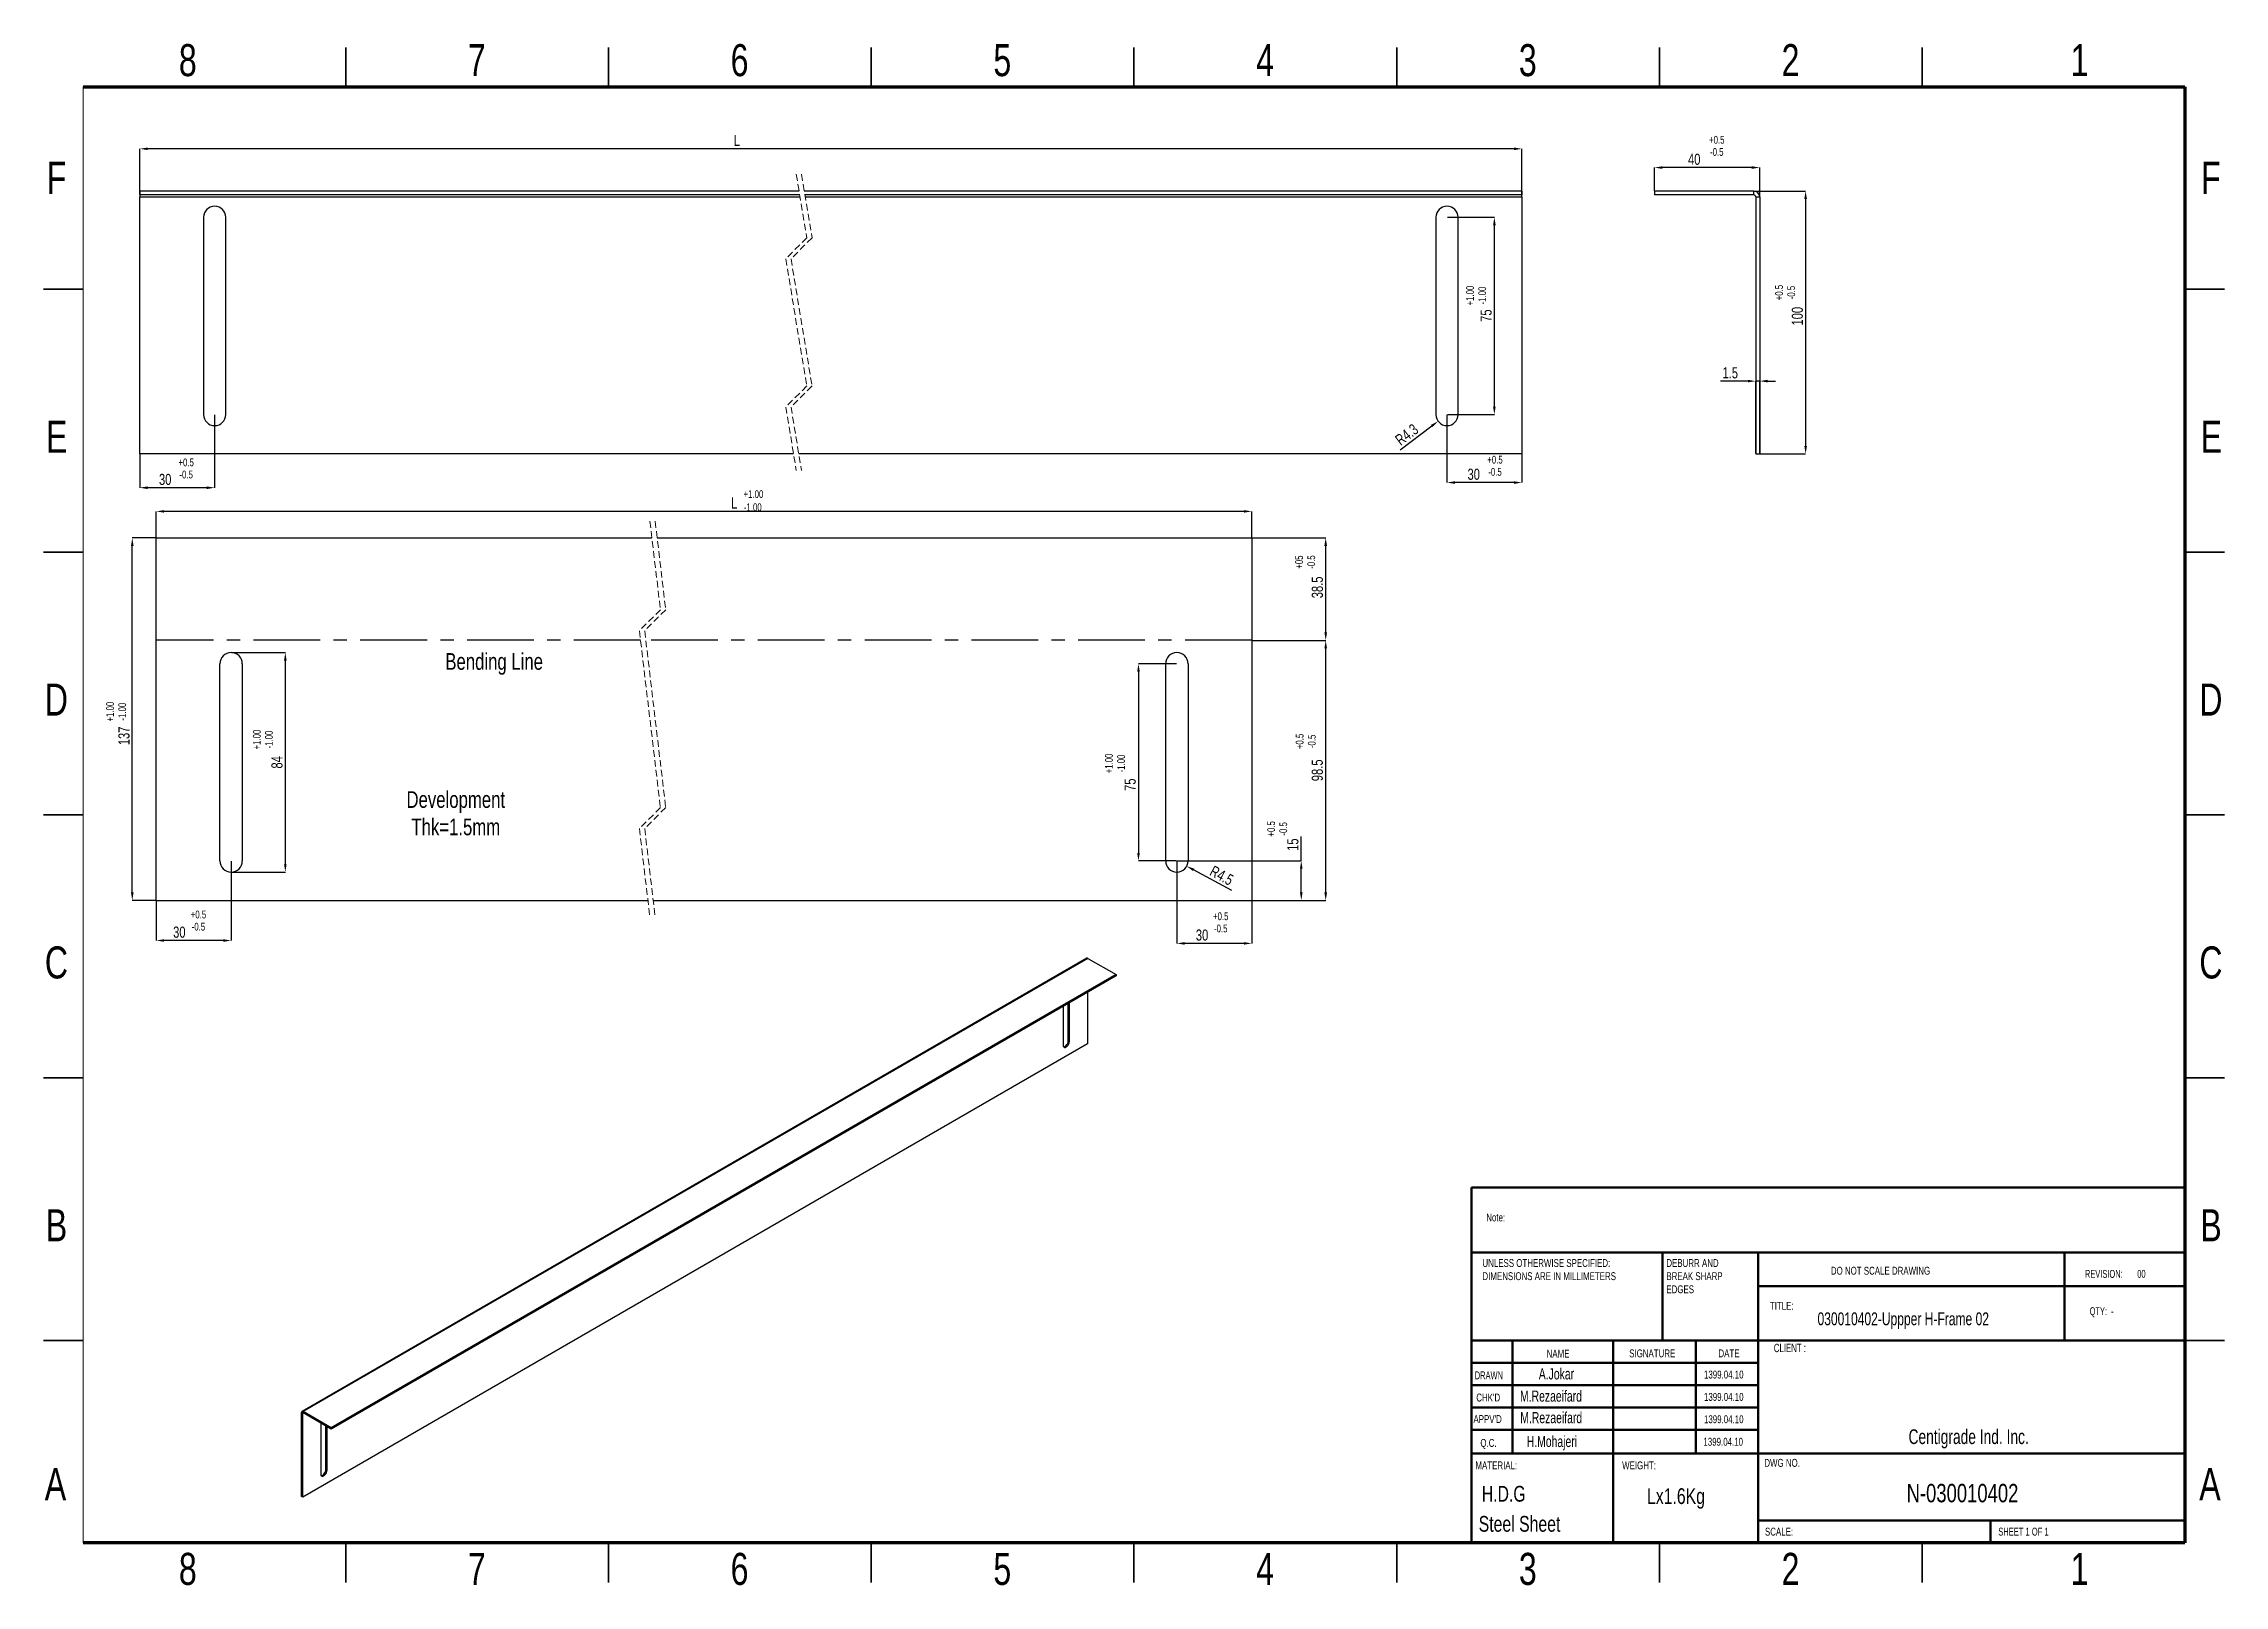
# Model space of a CAD drawing. Header units: millimetres. Extents: x 1728 to 2143, y 727 to 1020.
import ezdxf

# ---------------------------------------------------------------- set-up
doc = ezdxf.new("R2010")
doc.units = ezdxf.units.MM
doc.linetypes.add('CENTERX2', pattern=[20.32, 12.7, -2.54, 2.54, -2.54])
doc.linetypes.add('HIDDEN', pattern=[1.905, 1.27, -0.635])
doc.styles.add('SLDTEXTSTYLE0', font='TXT', dxfattribs={"width": 0.75})
doc.styles.add('SLDTEXTSTYLE1', font='TXT', dxfattribs={"width": 0.686449})
doc.styles.add('SLDTEXTSTYLE2', font='TXT', dxfattribs={"width": 0.652778})
doc.styles.add('SLDTEXTSTYLE3', font='TXT', dxfattribs={"width": 0.692308})
doc.styles.add('SLDTEXTSTYLE4', font='TXT', dxfattribs={"width": 0.7})
doc.styles.add('SLDTEXTSTYLE5', font='TXT', dxfattribs={"width": 0.678571})
doc.dimstyles.new('SLDDIMSTYLE10', dxfattribs={"dimtxt": 2.116667, "dimasz": 1.5, "dimexe": 0, "dimexo": 0.0625, "dimgap": 0.529167, "dimtad": 1, "dimdec": 1, "dimlfac": 2, "dimrnd": 1e-09, "dimzin": 12, "dimdsep": 46, "dimtxsty": 'SLDTEXTSTYLE0', "dimsah": 1, "dimcen": 0, "dimadec": 0, "dimazin": 3, "dimtfac": 1, "dimtdec": 1, "dimtofl": 0, "dimtmove": 0, "dimatfit": 3, "dimfxl": 1, "dimfrac": 2, "dimtolj": 1, "dimtzin": 12, "dimarcsym": 0})
doc.dimstyles.new('SLDDIMSTYLE16', dxfattribs={"dimtxt": 2.116667, "dimasz": 1.5, "dimexe": 0, "dimexo": 0.0625, "dimgap": 0.529167, "dimtad": 1, "dimdec": 6, "dimlfac": 2, "dimrnd": 1e-09, "dimzin": 12, "dimdsep": 46, "dimtxsty": 'SLDTEXTSTYLE0', "dimsah": 1, "dimcen": 0.09, "dimadec": 0, "dimazin": 3, "dimtfac": 1, "dimtdec": 1, "dimtmove": 0, "dimatfit": 0, "dimfxl": 1, "dimfrac": 2, "dimtolj": 1, "dimtzin": 12, "dimarcsym": 0})
doc.dimstyles.new('SLDDIMSTYLE8', dxfattribs={"dimtxt": 2.116667, "dimasz": 1.5, "dimexe": 0, "dimexo": 0.0625, "dimgap": 0.529167, "dimtad": 1, "dimdec": 0, "dimlfac": 2, "dimrnd": 1e-09, "dimzin": 12, "dimdsep": 46, "dimtxsty": 'SLDTEXTSTYLE0', "dimsah": 1, "dimcen": 0.09, "dimadec": 0, "dimazin": 3, "dimtfac": 1, "dimtdec": 0, "dimtofl": 0, "dimtmove": 0, "dimatfit": 3, "dimfxl": 1, "dimfrac": 2, "dimtolj": 1, "dimtzin": 12, "dimarcsym": 0})

# ---------------------------------------------------------------- blocks, each defined once
blk = doc.blocks.new('*D18')
at = {"color": 0, "linetype": 'Continuous', "lineweight": -2, "transparency": 16777216}
for p, q in [((1749.76, 926.27), (1749.76, 931.27)), ((1956.73, 931.27), (1751.26, 931.27)), ((1958.23, 926.27), (1958.23, 931.27))]:
    blk.add_line(p, q, dxfattribs=at)
at = {"color": 0, "linetype": 'Continuous', "transparency": 16777216}
for points in [[(1751.26, 931.52), (1751.26, 931.02), (1749.76, 931.27)], [(1956.73, 931.52), (1956.73, 931.02), (1958.23, 931.27)]]:
    blk.add_solid(points, dxfattribs=at)
at = {"layer": 'Defpoints', "color": 0, "linetype": 'Continuous', "transparency": 16777216}
for p in [(1749.76, 931.27), (1749.76, 926.21), (1958.23, 926.21)]:
    blk.add_point(p, dxfattribs=at)
at = {"color": 0, "linetype": 'Continuous', "lineweight": 18, "transparency": 16777216, "insert": (1859.72, 933.92), "char_height": 2.117, "attachment_point": 2, "style": 'SLDTEXTSTYLE0'}
blk.add_mtext('\\A1;L', dxfattribs=at)
blk = doc.blocks.new('*D19')
at = {"color": 0, "linetype": 'Continuous', "lineweight": -2, "transparency": 16777216}
for p, q in [((1943.98, 864.72), (1943.98, 849.09)), ((1958.23, 857.22), (1958.23, 849.09)), ((1956.73, 849.09), (1945.48, 849.09))]:
    blk.add_line(p, q, dxfattribs=at)
at = {"color": 0, "linetype": 'Continuous', "transparency": 16777216}
for points in [[(1945.48, 849.34), (1945.48, 848.84), (1943.98, 849.09)], [(1956.73, 849.34), (1956.73, 848.84), (1958.23, 849.09)]]:
    blk.add_solid(points, dxfattribs=at)
at = {"layer": 'Defpoints', "color": 0, "linetype": 'Continuous', "transparency": 16777216}
for p in [(1943.98, 864.78), (1958.23, 857.28), (1943.98, 849.09)]:
    blk.add_point(p, dxfattribs=at)
at = {"color": 0, "linetype": 'Continuous', "lineweight": 18, "transparency": 16777216, "insert": (1948.77, 851.74), "char_height": 2.117, "attachment_point": 2, "style": 'SLDTEXTSTYLE0'}
blk.add_mtext('\\A1;30', dxfattribs=at)
blk = doc.blocks.new('*D20')
at = {"color": 0, "linetype": 'Continuous', "lineweight": -2, "transparency": 16777216}
for p, q in [((1764.01, 864.72), (1764.01, 849.64)), ((1749.76, 857.22), (1749.76, 849.64)), ((1762.51, 849.64), (1751.26, 849.64))]:
    blk.add_line(p, q, dxfattribs=at)
at = {"color": 0, "linetype": 'Continuous', "transparency": 16777216}
for points in [[(1751.26, 849.89), (1751.26, 849.39), (1749.76, 849.64)], [(1762.51, 849.89), (1762.51, 849.39), (1764.01, 849.64)]]:
    blk.add_solid(points, dxfattribs=at)
at = {"layer": 'Defpoints', "color": 0, "linetype": 'Continuous', "transparency": 16777216}
for p in [(1764.01, 864.78), (1749.76, 857.28), (1749.76, 849.64)]:
    blk.add_point(p, dxfattribs=at)
at = {"color": 0, "linetype": 'Continuous', "lineweight": 18, "transparency": 16777216, "insert": (1754.15, 852.29), "char_height": 2.117, "attachment_point": 2, "style": 'SLDTEXTSTYLE0'}
blk.add_mtext('\\A1;30', dxfattribs=at)
blk = doc.blocks.new('*D21')
at = {"color": 0, "linetype": 'Continuous', "lineweight": -2, "transparency": 16777216}
for p, q in [((1943.91, 902.28), (1936.67, 902.28)), ((1936.67, 900.78), (1936.67, 866.28)), ((1943.91, 864.78), (1936.67, 864.78))]:
    blk.add_line(p, q, dxfattribs=at)
at = {"color": 0, "linetype": 'Continuous', "transparency": 16777216}
for points in [[(1936.42, 900.78), (1936.92, 900.78), (1936.67, 902.28)], [(1936.42, 866.28), (1936.92, 866.28), (1936.67, 864.78)]]:
    blk.add_solid(points, dxfattribs=at)
at = {"layer": 'Defpoints', "color": 0, "linetype": 'Continuous', "transparency": 16777216}
for p in [(1943.98, 902.28), (1936.67, 864.78), (1943.98, 864.78)]:
    blk.add_point(p, dxfattribs=at)
at = {"color": 0, "linetype": 'Continuous', "lineweight": 18, "transparency": 16777216, "insert": (1934.03, 879.27), "char_height": 2.117, "attachment_point": 2, "rotation": 90, "style": 'SLDTEXTSTYLE0'}
blk.add_mtext('\\A1;75', dxfattribs=at)
blk = doc.blocks.new('*D22')
at = {"color": 0, "linetype": 'Continuous', "lineweight": -2, "transparency": 16777216}
blk.add_line((1954.45, 859.17), (1947.17, 863.07), dxfattribs=at)
at = {"color": 0, "linetype": 'Continuous', "transparency": 16777216}
blk.add_solid([(1947.29, 863.29), (1947.05, 862.85), (1945.85, 863.77)], dxfattribs=at)
at = {"layer": 'Defpoints', "color": 0, "linetype": 'Continuous', "transparency": 16777216}
for p in [(1943.98, 864.78), (1945.85, 863.77)]:
    blk.add_point(p, dxfattribs=at)
at = {"color": 0, "linetype": 'Continuous', "lineweight": 18, "transparency": 16777216, "insert": (1951.03, 864), "char_height": 2.117, "attachment_point": 1, "rotation": 331.8232, "style": 'SLDTEXTSTYLE0'}
blk.add_mtext('\\A1;R4.5', dxfattribs=at)
blk = doc.blocks.new('*D23')
at = {"color": 0, "linetype": 'Continuous', "lineweight": -2, "transparency": 16777216}
for p, q in [((1958.29, 926.21), (1972.3, 926.21)), ((1972.3, 908.24), (1972.3, 924.71)), ((1958.29, 906.74), (1972.3, 906.74))]:
    blk.add_line(p, q, dxfattribs=at)
at = {"color": 0, "linetype": 'Continuous', "transparency": 16777216}
for points in [[(1972.05, 924.71), (1972.55, 924.71), (1972.3, 926.21)], [(1972.05, 908.24), (1972.55, 908.24), (1972.3, 906.74)]]:
    blk.add_solid(points, dxfattribs=at)
at = {"layer": 'Defpoints', "color": 0, "linetype": 'Continuous', "transparency": 16777216}
for p in [(1958.23, 926.21), (1972.3, 926.21), (1958.23, 906.74)]:
    blk.add_point(p, dxfattribs=at)
at = {"color": 0, "linetype": 'Continuous', "lineweight": 18, "transparency": 16777216, "insert": (1969.65, 916.81), "char_height": 2.117, "attachment_point": 2, "rotation": 90, "style": 'SLDTEXTSTYLE0'}
blk.add_mtext('\\A1;38.5', dxfattribs=at)
blk = doc.blocks.new('*D24')
at = {"color": 0, "linetype": 'Continuous', "lineweight": -2, "transparency": 16777216}
for p, q in [((1749.7, 926.21), (1745.19, 926.21)), ((1745.19, 858.78), (1745.19, 924.71)), ((1749.7, 857.28), (1745.19, 857.28))]:
    blk.add_line(p, q, dxfattribs=at)
at = {"color": 0, "linetype": 'Continuous', "transparency": 16777216}
for points in [[(1744.94, 924.71), (1745.44, 924.71), (1745.19, 926.21)], [(1744.94, 858.78), (1745.44, 858.78), (1745.19, 857.28)]]:
    blk.add_solid(points, dxfattribs=at)
at = {"layer": 'Defpoints', "color": 0, "linetype": 'Continuous', "transparency": 16777216}
for p in [(1745.19, 926.21), (1749.76, 926.21), (1749.76, 857.28)]:
    blk.add_point(p, dxfattribs=at)
at = {"color": 0, "linetype": 'Continuous', "lineweight": 18, "transparency": 16777216, "insert": (1742.55, 888.56), "char_height": 2.117, "attachment_point": 2, "rotation": 90, "style": 'SLDTEXTSTYLE0'}
blk.add_mtext('\\A1;137', dxfattribs=at)
blk = doc.blocks.new('SW_NOTE_62')
at = {"color": 0, "linetype": 'Continuous', "lineweight": 0, "char_height": 1.5, "attachment_point": 1, "style": 'SLDTEXTSTYLE0'}
for s, insert in [('UNLESS OTHERWISE SPECIFIED:', (0, 1.93)), ('DIMENSIONS ARE IN MILLIMETERS', (0, -0.57))]:
    blk.add_mtext(s, dxfattribs=dict(at, insert=insert))
blk = doc.blocks.new('SW_NOTE_63')
at = {"color": 0, "linetype": 'Continuous', "lineweight": 0, "char_height": 1.5, "attachment_point": 1, "style": 'SLDTEXTSTYLE0'}
for s, insert in [('DEBURR AND', (0, 1.93)), ('BREAK SHARP', (0, -0.57)), ('EDGES', (0, -3.07))]:
    blk.add_mtext(s, dxfattribs=dict(at, insert=insert))
blk = doc.blocks.new('*D27')
at = {"color": 0, "linetype": 'Continuous', "lineweight": -2, "transparency": 16777216}
for p, q in [((2034.89, 992.27), (2034.89, 996.67)), ((2053.39, 996.67), (2036.39, 996.67)), ((2054.89, 991.16), (2054.89, 996.67))]:
    blk.add_line(p, q, dxfattribs=at)
at = {"color": 0, "linetype": 'Continuous', "transparency": 16777216}
for points in [[(2036.39, 996.92), (2036.39, 996.42), (2034.89, 996.67)], [(2053.39, 996.92), (2053.39, 996.42), (2054.89, 996.67)]]:
    blk.add_solid(points, dxfattribs=at)
at = {"layer": 'Defpoints', "color": 0, "linetype": 'Continuous', "transparency": 16777216}
for p in [(2034.89, 996.67), (2034.89, 992.21), (2054.89, 991.09)]:
    blk.add_point(p, dxfattribs=at)
at = {"color": 0, "linetype": 'Continuous', "lineweight": 18, "transparency": 16777216, "insert": (2042.43, 999.31), "char_height": 2.117, "attachment_point": 2, "style": 'SLDTEXTSTYLE0'}
blk.add_mtext('\\A1;40', dxfattribs=at)
blk = doc.blocks.new('*D28')
at = {"color": 0, "linetype": 'Continuous', "lineweight": -2, "transparency": 16777216}
for p, q in [((2053.83, 992.21), (2063.63, 992.21)), ((2063.63, 990.71), (2063.63, 943.71)), ((2054.2, 942.21), (2063.63, 942.21))]:
    blk.add_line(p, q, dxfattribs=at)
at = {"color": 0, "linetype": 'Continuous', "transparency": 16777216}
for points in [[(2063.38, 990.71), (2063.88, 990.71), (2063.63, 992.21)], [(2063.38, 943.71), (2063.88, 943.71), (2063.63, 942.21)]]:
    blk.add_solid(points, dxfattribs=at)
at = {"layer": 'Defpoints', "color": 0, "linetype": 'Continuous', "transparency": 16777216}
for p in [(2053.77, 992.21), (2054.14, 942.21), (2063.63, 942.21)]:
    blk.add_point(p, dxfattribs=at)
at = {"color": 0, "linetype": 'Continuous', "lineweight": 18, "transparency": 16777216, "insert": (2060.99, 968.4), "char_height": 2.117, "attachment_point": 2, "rotation": 90, "style": 'SLDTEXTSTYLE0'}
blk.add_mtext('\\A1;100', dxfattribs=at)
blk = doc.blocks.new('*D29')
at = {"color": 0, "linetype": 'Continuous', "lineweight": -2, "transparency": 16777216}
for p, q in [((2052.64, 956.05), (2047.43, 956.05)), ((2054.14, 942.27), (2054.14, 956.05)), ((2054.89, 956.05), (2054.14, 956.05)), ((2054.89, 942.27), (2054.89, 956.05)), ((2056.39, 956.05), (2057.89, 956.05))]:
    blk.add_line(p, q, dxfattribs=at)
at = {"color": 0, "linetype": 'Continuous', "transparency": 16777216}
for points in [[(2052.64, 956.3), (2052.64, 955.8), (2054.14, 956.05)], [(2056.39, 956.3), (2056.39, 955.8), (2054.89, 956.05)]]:
    blk.add_solid(points, dxfattribs=at)
at = {"layer": 'Defpoints', "color": 0, "linetype": 'Continuous', "transparency": 16777216}
for p in [(2054.14, 956.05), (2054.14, 942.21), (2054.89, 942.21)]:
    blk.add_point(p, dxfattribs=at)
at = {"color": 0, "linetype": 'Continuous', "lineweight": 18, "transparency": 16777216, "insert": (2049.29, 958.69), "char_height": 2.117, "attachment_point": 2, "style": 'SLDTEXTSTYLE0'}
blk.add_mtext('\\A1;1.5', dxfattribs=at)
blk = doc.blocks.new('*D30')
at = {"color": 0, "linetype": 'Continuous', "lineweight": -2, "transparency": 16777216}
for p, q in [((1746.62, 991.52), (1746.62, 1000.24)), ((2008.13, 1000.24), (1748.12, 1000.24)), ((2009.63, 991.52), (2009.63, 1000.24))]:
    blk.add_line(p, q, dxfattribs=at)
at = {"color": 0, "linetype": 'Continuous', "transparency": 16777216}
for points in [[(1748.12, 1000.49), (1748.12, 999.99), (1746.62, 1000.24)], [(2008.13, 1000.49), (2008.13, 999.99), (2009.63, 1000.24)]]:
    blk.add_solid(points, dxfattribs=at)
at = {"layer": 'Defpoints', "color": 0, "linetype": 'Continuous', "transparency": 16777216}
for p in [(1746.62, 1000.24), (1746.62, 991.46), (2009.63, 991.46)]:
    blk.add_point(p, dxfattribs=at)
at = {"color": 0, "linetype": 'Continuous', "lineweight": 18, "transparency": 16777216, "insert": (1860.26, 1002.89), "char_height": 2.117, "attachment_point": 2, "style": 'SLDTEXTSTYLE0'}
blk.add_mtext('\\A1;L', dxfattribs=at)
blk = doc.blocks.new('*D31')
at = {"color": 0, "linetype": 'Continuous', "lineweight": -2, "transparency": 16777216}
for p, q in [((1995.38, 949.65), (1995.38, 936.75)), ((2009.63, 942.15), (2009.63, 936.75)), ((2008.13, 936.75), (1996.88, 936.75))]:
    blk.add_line(p, q, dxfattribs=at)
at = {"color": 0, "linetype": 'Continuous', "transparency": 16777216}
for points in [[(1996.88, 937), (1996.88, 936.5), (1995.38, 936.75)], [(2008.13, 937), (2008.13, 936.5), (2009.63, 936.75)]]:
    blk.add_solid(points, dxfattribs=at)
at = {"layer": 'Defpoints', "color": 0, "linetype": 'Continuous', "transparency": 16777216}
for p in [(1995.38, 949.71), (2009.63, 942.21), (1995.38, 936.75)]:
    blk.add_point(p, dxfattribs=at)
at = {"color": 0, "linetype": 'Continuous', "lineweight": 18, "transparency": 16777216, "insert": (2000.47, 939.39), "char_height": 2.117, "attachment_point": 2, "style": 'SLDTEXTSTYLE0'}
blk.add_mtext('\\A1;30', dxfattribs=at)
blk = doc.blocks.new('*D32')
at = {"color": 0, "linetype": 'Continuous', "lineweight": -2, "transparency": 16777216}
for p, q in [((1760.87, 949.65), (1760.87, 935.77)), ((1746.62, 942.15), (1746.62, 935.77)), ((1759.37, 935.77), (1748.12, 935.77))]:
    blk.add_line(p, q, dxfattribs=at)
at = {"color": 0, "linetype": 'Continuous', "transparency": 16777216}
for points in [[(1748.12, 936.02), (1748.12, 935.52), (1746.62, 935.77)], [(1759.37, 936.02), (1759.37, 935.52), (1760.87, 935.77)]]:
    blk.add_solid(points, dxfattribs=at)
at = {"layer": 'Defpoints', "color": 0, "linetype": 'Continuous', "transparency": 16777216}
for p in [(1760.87, 949.71), (1746.62, 942.21), (1746.62, 935.77)]:
    blk.add_point(p, dxfattribs=at)
at = {"color": 0, "linetype": 'Continuous', "lineweight": 18, "transparency": 16777216, "insert": (1751.45, 938.41), "char_height": 2.117, "attachment_point": 2, "style": 'SLDTEXTSTYLE0'}
blk.add_mtext('\\A1;30', dxfattribs=at)
blk = doc.blocks.new('*D33')
at = {"color": 0, "linetype": 'Continuous', "lineweight": -2, "transparency": 16777216}
blk.add_line((1986.46, 942.95), (1992.49, 947.52), dxfattribs=at)
at = {"color": 0, "linetype": 'Continuous', "transparency": 16777216}
blk.add_solid([(1992.34, 947.72), (1992.65, 947.32), (1993.69, 948.43)], dxfattribs=at)
at = {"layer": 'Defpoints', "color": 0, "linetype": 'Continuous', "transparency": 16777216}
for p in [(1993.69, 948.43), (1995.38, 949.71)]:
    blk.add_point(p, dxfattribs=at)
at = {"color": 0, "linetype": 'Continuous', "lineweight": 18, "transparency": 16777216, "insert": (1985.29, 945.38), "char_height": 2.117, "attachment_point": 1, "rotation": 37.1593, "style": 'SLDTEXTSTYLE0'}
blk.add_mtext('\\A1;R4.3', dxfattribs=at)
blk = doc.blocks.new('*D34')
at = {"color": 0, "linetype": 'Continuous', "lineweight": -2, "transparency": 16777216}
for p, q in [((1995.45, 987.21), (2004.4, 987.21)), ((2004.4, 951.21), (2004.4, 985.71)), ((1995.45, 949.71), (2004.4, 949.71))]:
    blk.add_line(p, q, dxfattribs=at)
at = {"color": 0, "linetype": 'Continuous', "transparency": 16777216}
for points in [[(2004.15, 985.71), (2004.65, 985.71), (2004.4, 987.21)], [(2004.15, 951.21), (2004.65, 951.21), (2004.4, 949.71)]]:
    blk.add_solid(points, dxfattribs=at)
at = {"layer": 'Defpoints', "color": 0, "linetype": 'Continuous', "transparency": 16777216}
for p in [(1995.38, 987.21), (2004.4, 987.21), (1995.38, 949.71)]:
    blk.add_point(p, dxfattribs=at)
at = {"color": 0, "linetype": 'Continuous', "lineweight": 18, "transparency": 16777216, "insert": (2001.76, 968.51), "char_height": 2.117, "attachment_point": 2, "rotation": 90, "style": 'SLDTEXTSTYLE0'}
blk.add_mtext('\\A1;75', dxfattribs=at)
blk = doc.blocks.new('*D35')
at = {"color": 0, "linetype": 'Continuous', "lineweight": -2, "transparency": 16777216}
for p, q in [((1967.65, 864.78), (1967.65, 869.45)), ((1944.04, 864.78), (1967.65, 864.78)), ((1967.65, 858.78), (1967.65, 863.28)), ((1958.29, 857.28), (1967.65, 857.28))]:
    blk.add_line(p, q, dxfattribs=at)
at = {"color": 0, "linetype": 'Continuous', "transparency": 16777216}
for points in [[(1967.4, 863.28), (1967.9, 863.28), (1967.65, 864.78)], [(1967.4, 858.78), (1967.9, 858.78), (1967.65, 857.28)]]:
    blk.add_solid(points, dxfattribs=at)
at = {"layer": 'Defpoints', "color": 0, "linetype": 'Continuous', "transparency": 16777216}
for p in [(1943.98, 864.78), (1967.65, 864.78), (1958.23, 857.28)]:
    blk.add_point(p, dxfattribs=at)
at = {"color": 0, "linetype": 'Continuous', "lineweight": 18, "transparency": 16777216, "insert": (1966.06, 867.87), "char_height": 2.117, "attachment_point": 5, "rotation": 90, "style": 'SLDTEXTSTYLE0'}
blk.add_mtext('\\A1;15', dxfattribs=at)
blk = doc.blocks.new('*D36')
at = {"color": 0, "linetype": 'Continuous', "lineweight": -2, "transparency": 16777216}
for p, q in [((1764.07, 904.4), (1774.32, 904.4)), ((1774.32, 864.15), (1774.32, 902.9)), ((1764.07, 862.65), (1774.32, 862.65))]:
    blk.add_line(p, q, dxfattribs=at)
at = {"color": 0, "linetype": 'Continuous', "transparency": 16777216}
for points in [[(1774.07, 902.9), (1774.57, 902.9), (1774.32, 904.4)], [(1774.07, 864.15), (1774.57, 864.15), (1774.32, 862.65)]]:
    blk.add_solid(points, dxfattribs=at)
at = {"layer": 'Defpoints', "color": 0, "linetype": 'Continuous', "transparency": 16777216}
for p in [(1764.01, 904.4), (1774.32, 904.4), (1764.01, 862.65)]:
    blk.add_point(p, dxfattribs=at)
at = {"color": 0, "linetype": 'Continuous', "lineweight": 18, "transparency": 16777216, "insert": (1772.74, 883.53), "char_height": 2.117, "attachment_point": 5, "rotation": 90, "style": 'SLDTEXTSTYLE0'}
blk.add_mtext('\\A1;84', dxfattribs=at)
blk = doc.blocks.new('*D37')
at = {"color": 0, "linetype": 'Continuous', "lineweight": -2, "transparency": 16777216}
for p, q in [((1958.29, 906.74), (1972.3, 906.74)), ((1972.3, 858.78), (1972.3, 905.24)), ((1958.29, 857.28), (1972.3, 857.28))]:
    blk.add_line(p, q, dxfattribs=at)
at = {"color": 0, "linetype": 'Continuous', "transparency": 16777216}
for points in [[(1972.05, 905.24), (1972.55, 905.24), (1972.3, 906.74)], [(1972.05, 858.78), (1972.55, 858.78), (1972.3, 857.28)]]:
    blk.add_solid(points, dxfattribs=at)
at = {"layer": 'Defpoints', "color": 0, "linetype": 'Continuous', "transparency": 16777216}
for p in [(1958.23, 906.74), (1972.3, 906.74), (1958.23, 857.28)]:
    blk.add_point(p, dxfattribs=at)
at = {"color": 0, "linetype": 'Continuous', "lineweight": 18, "transparency": 16777216, "insert": (1970.71, 882.01), "char_height": 2.117, "attachment_point": 5, "rotation": 90, "style": 'SLDTEXTSTYLE0'}
blk.add_mtext('\\A1;98.5', dxfattribs=at)

msp = doc.modelspace()

# ---------------------------------------------------------------- linework, layer by layer
at = {"color": 7, "linetype": 'Continuous', "lineweight": 35}
for p, q in [((1785.82053452, 1012.04194958), (1785.82053452, 1019.54194958)), ((1835.82053452, 1012.04194958), (1835.82053452, 1019.54194958)), ((1885.82053452, 1012.04194958), (1885.82053452, 1019.54194958)), ((1935.82053452, 1019.54194958), (1935.82053452, 1012.04194958)), ((1935.82053452, 1012.04194958), (1935.82053452, 1019.54194958)), ((1985.82053452, 1012.04194958), (1985.82053452, 1019.54194958)), ((2035.82053452, 1012.04194958), (2035.82053452, 1019.54194958)), ((2085.82053452, 1012.04194958), (2085.82053452, 1019.54194958)), ((1735.82053452, 973.54194958), (1728.32053452, 973.54194958)), ((2135.82053452, 973.54194958), (2143.32053452, 973.54194958)), ((1735.82053452, 923.54194958), (1728.32053452, 923.54194958)), ((2135.82053452, 923.54194958), (2143.32053452, 923.54194958)), ((1728.32053452, 873.54194958), (1735.82053452, 873.54194958)), ((1735.82053452, 873.54194958), (1728.32053452, 873.54194958)), ((2143.32053452, 873.54194958), (2135.82053452, 873.54194958)), ((2135.82053452, 873.54194958), (2143.32053452, 873.54194958)), ((1735.82053452, 823.54194958), (1728.32053452, 823.54194958)), ((2135.82053452, 823.54194958), (2143.32053452, 823.54194958)), ((1735.82053452, 773.54194958), (1728.32053452, 773.54194958)), ((2135.82053452, 773.54194958), (2143.32053452, 773.54194958)), ((1785.82053452, 735.04194958), (1785.82053452, 727.54194958)), ((1835.82053452, 735.04194958), (1835.82053452, 727.54194958)), ((1885.82053452, 735.04194958), (1885.82053452, 727.54194958)), ((1935.82053452, 727.54194958), (1935.82053452, 735.04194958)), ((1935.82053452, 735.04194958), (1935.82053452, 727.54194958)), ((1985.82053452, 735.04194958), (1985.82053452, 727.54194958)), ((2035.82053452, 735.04194958), (2035.82053452, 727.54194958)), ((2085.82053452, 735.04194958), (2085.82053452, 727.54194958))]:
    msp.add_line(p, q, dxfattribs=at)
at = {"color": 7, "linetype": 'Continuous', "lineweight": 18}
msp.add_line((1735.82053452, 735.04194958), (1735.82053452, 1012.04194958), dxfattribs=at)
at = {"color": 7, "linetype": 'Continuous', "lineweight": 70}
for p, q in [((1735.82053452, 1012.04194958), (2135.82053452, 1012.04194958)), ((2135.82053452, 1012.04194958), (2135.82053452, 735.04194958)), ((2135.82053452, 735.04194958), (1735.82053452, 735.04194958))]:
    msp.add_line(p, q, dxfattribs=at)
at = {"color": 7, "linetype": 'Continuous', "lineweight": 25}
for p, q in [((1746.62015944, 992.21208244), (1746.62015944, 991.46208278)), ((1872.07724278, 992.21208244), (1746.62015944, 992.21208244)), ((2009.6331647, 992.21208244), (1873.07724946, 992.21208244)), ((2009.6331647, 992.21208244), (2009.6331647, 991.46208278)), ((2034.88894305, 992.21208244), (2034.88894305, 991.46208278)), ((2053.77064259, 992.21208244), (2034.88894305, 992.21208244)), ((2053.77064259, 991.46208278), (2053.77064259, 992.21208244)), ((1872.20133965, 991.46208278), (1746.62015944, 991.46208278)), ((1746.62015944, 991.46208278), (1746.62015944, 991.09378196)), ((1746.62015944, 991.09378196), (1872.2622854, 991.09378196)), ((1746.62015944, 942.2120817), (1746.62015944, 991.09378196)), ((2009.6331647, 991.46208278), (1873.20134633, 991.46208278)), ((1873.26229208, 991.09378196), (2009.6331647, 991.09378196)), ((2009.6331647, 991.09378196), (2009.6331647, 991.46208278)), ((2009.6331647, 991.09378196), (2009.6331647, 942.2120817)), ((2053.77064259, 991.46208278), (2034.88894305, 991.46208278)), ((2054.1389426, 991.09378196), (2054.8889426, 991.09378196)), ((2054.1389426, 991.09378196), (2054.1389426, 942.2120817)), ((2054.8889426, 991.09378196), (2054.8889426, 942.2120817)), ((1758.74515235, 987.21208162), (1758.74515235, 949.71208199)), ((1762.99517214, 949.71208199), (1762.99517214, 987.21208162)), ((1993.258152, 987.21208162), (1993.258152, 949.71208199)), ((1997.50817179, 949.71208199), (1997.50817179, 987.21208162)), ((1871.02659171, 942.2120817), (1746.62015944, 942.2120817)), ((2009.6331647, 942.2120817), (1872.02658349, 942.2120817)), ((2054.1389426, 942.2120817), (2054.8889426, 942.2120817)), ((1749.76043444, 926.20899822), (1844.07986834, 926.20899822)), ((1749.76043444, 857.27802213), (1749.76043444, 926.20899822)), ((1845.07986851, 926.20899822), (1958.22653215, 926.20899822)), ((1958.22653215, 926.20899822), (1958.22653215, 857.27802213)), ((1761.8854199, 864.77802429), (1761.8854199, 902.27802392)), ((1766.13543968, 902.27802392), (1766.13543968, 864.77802429)), ((1941.85152691, 864.77802429), (1941.85152691, 902.27802392)), ((1946.10154669, 902.27802392), (1946.10154669, 864.77802429)), ((1749.76043444, 857.27802213), (1843.32482651, 857.27802213)), ((1844.32482667, 857.27802213), (1958.22653215, 857.27802213)), ((1926.83610147, 846.25302396), (1777.50167625, 760.04409529)), ((1927.0597433, 846.23087829), (1777.72531808, 760.02194963)), ((1932.40029441, 843.14784376), (1783.0658692, 756.93891509)), ((1932.40029441, 842.90288163), (1783.0658692, 756.69395296)), ((1927.0597433, 846.23087829), (1932.40029441, 843.14784376)), ((1932.40029441, 843.14784376), (1932.40029441, 842.90288163)), ((1926.95557232, 839.75971002), (1926.95557232, 829.96019844)), ((1922.32402142, 837.0859726), (1922.32402142, 829.73608355)), ((1923.31397651, 830.55249489), (1923.31397651, 837.65746151)), ((1923.52610855, 830.43003367), (1923.52610855, 837.77992272)), ((1923.52610855, 830.43003367), (1923.31397651, 830.55249489)), ((1926.95557232, 829.96019844), (1777.62114711, 743.75126977)), ((1777.62114711, 759.71683106), (1777.40901507, 759.83929227)), ((1777.40901507, 743.87373099), (1777.40901507, 759.83929227)), ((1777.62114711, 759.71683106), (1777.72533412, 759.77697694)), ((1777.62114711, 743.75126977), (1777.62114711, 759.71683106)), ((1783.0658692, 756.93891509), (1777.72531808, 760.02194963)), ((1777.72531808, 759.77698749), (1777.72531808, 760.02194963)), ((1783.0658692, 756.69395296), (1777.72531808, 759.77698749)), ((1781.05061089, 757.85733171), (1781.05061089, 748.1806796)), ((1782.04056597, 748.99709094), (1782.04056597, 757.2858493)), ((1782.25269801, 748.87462972), (1782.25269801, 757.16338809)), ((1783.0658692, 756.93891509), (1783.0658692, 756.69395296)), ((1782.25269801, 748.87462972), (1782.04056597, 748.99709094)), ((1777.62114711, 743.75126977), (1777.40901507, 743.87373099))]:
    msp.add_line(p, q, dxfattribs=at)
at = {"color": 7, "linetype": 'HIDDEN', "lineweight": 18}
for p, q in [((1871.55191508, 995.38708207), (1873.55191508, 983.29958207)), ((1872.55191508, 995.38708207), (1874.55191508, 983.29958207)), ((1873.55191508, 983.29958207), (1869.55191508, 979.29958207)), ((1874.55191508, 983.29958207), (1870.55191508, 979.29958207)), ((1869.55191508, 979.29958207), (1873.55191508, 955.12458207)), ((1870.55191508, 979.29958207), (1874.55191508, 955.12458207)), ((1873.55191508, 955.12458207), (1869.55191508, 951.12458207)), ((1874.55191508, 955.12458207), (1870.55191508, 951.12458207)), ((1869.55191508, 951.12458207), (1871.55191508, 939.03708207)), ((1870.55191508, 951.12458207), (1872.55191508, 939.03708207)), ((1843.70234126, 929.38399663), (1845.70234126, 912.5637534)), ((1844.70234126, 929.38399663), (1846.70234126, 912.5637534)), ((1845.70234126, 912.5637534), (1841.70234126, 908.5637534)), ((1846.70234126, 912.5637534), (1842.70234126, 908.5637534)), ((1841.70234126, 908.5637534), (1845.70234126, 874.92326695)), ((1842.70234126, 908.5637534), (1846.70234126, 874.92326695)), ((1845.70234126, 874.92326695), (1841.70234126, 870.92326695)), ((1846.70234126, 874.92326695), (1842.70234126, 870.92326695)), ((1841.70234126, 870.92326695), (1843.70234126, 854.10302372)), ((1842.70234126, 870.92326695), (1844.70234126, 854.10302372))]:
    msp.add_line(p, q, dxfattribs=at)
at = {"color": 7, "linetype": 'CENTERX2'}
for p, q in [((1841.9187828, 906.74350984), (1749.76043543, 906.74350984)), ((1958.22653116, 906.74350984), (1842.91878284, 906.74350984))]:
    msp.add_line(p, q, dxfattribs=at)
at = {"color": 7, "linetype": 'Continuous', "lineweight": 50}
for p, q in [((2000.02053452, 802.63895501), (2135.82053452, 802.63895501)), ((2000.02053452, 802.63895501), (2000.02053452, 790.29194958)), ((2000.02053452, 790.29194958), (2135.82053452, 790.29194958)), ((2000.02053452, 790.29194958), (2000.02053452, 735.29194958)), ((2036.42053452, 790.29194958), (2036.42053452, 773.54194958)), ((2054.62053452, 790.29194958), (2054.62053452, 735.04194958)), ((2112.91056085, 773.54194958), (2112.91056085, 790.29194958)), ((2135.82053452, 783.91694958), (2054.62053452, 783.91694958)), ((2135.82053452, 773.54194958), (2000.02053452, 773.54194958)), ((2007.82053452, 773.54194958), (2007.82053452, 752.04194958)), ((2027.01148696, 773.54194958), (2027.01148696, 735.29194958)), ((2042.72661068, 773.54194958), (2042.72661068, 752.04194958)), ((2054.62053452, 735.29194958), (2054.62053452, 773.54194958)), ((2054.62053452, 769.29194958), (2000.02053452, 769.29194958)), ((2054.62053452, 765.04194958), (2000.02053452, 765.04194958)), ((2054.62053452, 760.79194958), (2000.02053452, 760.79194958)), ((2054.62053452, 756.54194958), (2000.02053452, 756.54194958)), ((2010.42053452, 752.04194958), (2000.02053452, 752.04194958)), ((2010.42053452, 752.04194958), (2135.82053452, 752.04194958)), ((2054.62053452, 739.29194958), (2135.82053452, 739.29194958)), ((2098.82053452, 735.04194958), (2098.82053452, 739.29194958))]:
    msp.add_line(p, q, dxfattribs=at)
at = {"color": 7, "linetype": 'Continuous', "lineweight": 25, "flags": 128}
for points in [[(1922.32402142, 829.73608355), (1922.35343992, 829.5385904), (1922.43881258, 829.39439315), (1922.57178589, 829.31760859), (1922.73933647, 829.31575012), (1922.9250692, 829.38900116), (1923.1107935, 829.5301877), (1923.27834409, 829.72549596), (1923.41131739, 829.95580822), (1923.49669005, 830.19857465), (1923.52610855, 830.43003367)], [(1922.4074821, 829.43143924), (1922.52720443, 829.43821134), (1922.71293717, 829.51146238), (1922.89866147, 829.65264892), (1923.06621205, 829.84795718), (1923.19918536, 830.07826944), (1923.28455801, 830.32103586), (1923.31397651, 830.55249489)], [(1781.05061089, 748.1806796), (1781.08002939, 747.98318645), (1781.16540204, 747.8389892), (1781.29837535, 747.76220465), (1781.46592593, 747.76034617), (1781.65165023, 747.83359235), (1781.83738297, 747.97478375), (1782.00493355, 748.17009201), (1782.13790685, 748.40040428), (1782.22327951, 748.6431707), (1782.25269801, 748.87462972)], [(1781.13407156, 747.87603529), (1781.2537939, 747.88280739), (1781.4395182, 747.95605357), (1781.62525093, 748.09724497), (1781.79280151, 748.29255323), (1781.92577482, 748.52286549), (1782.01114747, 748.76563192), (1782.04056597, 748.99709094)]]:
    msp.add_lwpolyline(points, dxfattribs=at)
at = {"color": 7, "linetype": 'Continuous', "lineweight": 25}
for centre, radius, start, end in [((2053.7706426, 991.09378207), 1.1183, 0, 90), ((1760.87015981, 987.21207231), 2.12500989, 0.0002511079, 179.9997488921), ((1995.38316432, 987.21207231), 2.12500989, 0.0002511079, 179.9997488921), ((2053.7706426, 991.09378207), 0.3683, 0, 90), ((1760.87015981, 949.71209131), 2.12500989, 180.0002511079, 359.9997488921), ((1995.38316432, 949.71209131), 2.12500989, 180.0002511079, 359.9997488921), ((1764.01043078, 902.27801367), 2.12500989, 0.0002762189, 179.9997237811), ((1943.97653581, 902.27801367), 2.12500989, 0.0002762189, 179.9997237811), ((1764.01043078, 864.7780336), 2.12500989, 180.0002511079, 359.9997488921), ((1943.97653581, 864.7780336), 2.12500989, 180.0002511079, 359.9997488921), ((1926.92871458, 846.04797773), 0.22499143, 54.3824455342, 114.3072378732), ((1777.60184336, 759.87057207), 0.19534885, 50.7967700186, 189.2140230572), ((1777.68465321, 759.72713257), 0.06433619, 50.7971102622, 189.2138610588)]:
    msp.add_arc(centre, radius, start, end, dxfattribs=at)

# ---------------------------------------------------------------- block references
at = {"color": 7, "linetype": 'Continuous', "lineweight": 0}
for name, p in [('SW_NOTE_62', (2002.12936456, 787.11143899)), ('SW_NOTE_63', (2037.12975021, 787.11143922))]:
    msp.add_blockref(name, p, dxfattribs=at)

# ---------------------------------------------------------------- texts
for s, insert, char_height, attachment_point, style in [('8', (1755.75915119, 1020.15563998), 6.096, 2, 'SLDTEXTSTYLE0'), ('7', (1810.75915119, 1020.15563998), 6.096, 2, 'SLDTEXTSTYLE0'), ('6', (1860.75915119, 1020.15563998), 6.096, 2, 'SLDTEXTSTYLE0'), ('5', (1910.75915119, 1020.15563998), 6.096, 2, 'SLDTEXTSTYLE0'), ('4', (1960.75915119, 1020.15563998), 6.096, 2, 'SLDTEXTSTYLE0'), ('3', (2010.75915119, 1020.15563998), 6.096, 2, 'SLDTEXTSTYLE0'), ('2', (2060.75915119, 1020.15563998), 6.096, 2, 'SLDTEXTSTYLE0'), ('1', (2115.75915119, 1020.15563998), 6.096, 2, 'SLDTEXTSTYLE0'), ('F', (1730.75703455, 997.76763998), 6.096, 2, 'SLDTEXTSTYLE0'), ('F', (2140.75703455, 997.76763998), 6.096, 2, 'SLDTEXTSTYLE0'), ('E', (1730.83111775, 948.51763998), 6.096, 2, 'SLDTEXTSTYLE0'), ('E', (2140.83111775, 948.51763998), 6.096, 2, 'SLDTEXTSTYLE0'), ('D', (1730.75068456, 898.51763998), 6.096, 2, 'SLDTEXTSTYLE0'), ('D', (2140.75068456, 898.51763998), 6.096, 2, 'SLDTEXTSTYLE0'), ('C', (1730.75703453, 848.51763998), 6.096, 2, 'SLDTEXTSTYLE0'), ('C', (2140.75703453, 848.51763998), 6.096, 2, 'SLDTEXTSTYLE0'), ('B', (1730.77396775, 798.51763998), 6.096, 2, 'SLDTEXTSTYLE0'), ('Note:', (2002.85281461, 797.70824863), 1.5, 1, 'SLDTEXTSTYLE0'), ('B', (2140.77396775, 798.51763998), 6.096, 2, 'SLDTEXTSTYLE0'), ('DO NOT SCALE DRAWING', (2068.43517505, 787.57494315), 1.5, 1, 'SLDTEXTSTYLE0'), ('REVISION:       00', (2116.77542445, 786.9767229), 1.5, 1, 'SLDTEXTSTYLE2'), ('TITLE:', (2056.83160288, 780.90758419), 1.5, 1, 'SLDTEXTSTYLE0'), ('030010402-Uppper H-Frame 02', (2065.8928385, 778.90552794), 2.45, 1, 'SLDTEXTSTYLE4'), ('QTY:  -', (2117.69632287, 779.87807113), 1.5, 1, 'SLDTEXTSTYLE5'), ('CLIENT :', (2057.58004968, 772.92721846), 1.5875, 1, 'SLDTEXTSTYLE4'), ('A.Jokar', (2012.85377265, 768.2611622), 2.116666667, 1, 'SLDTEXTSTYLE4'), ('NAME', (2014.34277374, 771.79343221), 1.5, 1, 'SLDTEXTSTYLE0'), ('SIGNATURE', (2030.05412209, 771.85370596), 1.5, 1, 'SLDTEXTSTYLE0'), ('1399.04.10', (2044.28914169, 767.82276464), 1.5, 1, 'SLDTEXTSTYLE0'), ('DATE', (2047.03836029, 771.85370596), 1.5, 1, 'SLDTEXTSTYLE0'), ('DRAWN', (2000.66389742, 767.6767309), 1.5, 1, 'SLDTEXTSTYLE1'), ('M.Rezaeifard', (2009.27767056, 764.0382339), 2.1166666667, 1, 'SLDTEXTSTYLE4'), ("CHK'D", (2000.95975672, 763.4538026), 1.5, 1, 'SLDTEXTSTYLE0'), ('M.Rezaeifard', (2009.32207498, 759.94224751), 2.1166666667, 1, 'SLDTEXTSTYLE4'), ('1399.04.10', (2044.28914169, 763.57276464), 1.5, 1, 'SLDTEXTSTYLE0'), ("APPV'D", (2000.42225693, 759.3578162), 1.5, 1, 'SLDTEXTSTYLE0'), ('H.Mohajeri', (2010.55483733, 755.40201671), 2.116666667, 1, 'SLDTEXTSTYLE4'), ('1399.04.10', (2044.28914169, 759.32276464), 1.5, 1, 'SLDTEXTSTYLE0'), ('Centigrade Ind. Inc.', (2083.22141526, 756.65272951), 2.8, 1, 'SLDTEXTSTYLE4'), ('Q.C.', (2001.73592863, 754.81758541), 1.5, 1, 'SLDTEXTSTYLE0'), ('1399.04.10', (2044.18145054, 755.03983719), 1.5, 1, 'SLDTEXTSTYLE0'), ('A', (1730.57711787, 749.26763998), 6.096, 2, 'SLDTEXTSTYLE0'), ('MATERIAL:', (2000.79577215, 750.54661171), 1.5, 1, 'SLDTEXTSTYLE0'), ('WEIGHT:', (2028.71414112, 750.5451959), 1.4986, 1, 'SLDTEXTSTYLE0'), ('DWG NO.', (2055.77353674, 751.02800587), 1.5, 1, 'SLDTEXTSTYLE0'), ('A', (2140.57711787, 749.26763998), 6.096, 2, 'SLDTEXTSTYLE0'), ('H.D.G', (2001.9984436, 745.89565106), 2.9972, 1, 'SLDTEXTSTYLE0'), ('Lx1.6Kg', (2033.44677204, 745.44795271), 2.9972, 1, 'SLDTEXTSTYLE0'), ('N-030010402', (2082.84389906, 746.27668547), 3.5, 1, 'SLDTEXTSTYLE0'), ('Steel Sheet', (2001.41871645, 740.17397464), 2.9972, 1, 'SLDTEXTSTYLE0'), ('SCALE:', (2055.89450064, 737.94203685), 1.5, 1, 'SLDTEXTSTYLE0'), ('SHEET 1 OF 1', (2100.29882895, 737.94203685), 1.5, 1, 'SLDTEXTSTYLE3'), ('8', (1755.75915119, 733.15563998), 6.096, 2, 'SLDTEXTSTYLE0'), ('7', (1810.75915119, 733.15563998), 6.096, 2, 'SLDTEXTSTYLE0'), ('6', (1860.75915119, 733.15563998), 6.096, 2, 'SLDTEXTSTYLE0'), ('5', (1910.75915119, 733.15563998), 6.096, 2, 'SLDTEXTSTYLE0'), ('4', (1960.75915119, 733.15563998), 6.096, 2, 'SLDTEXTSTYLE0'), ('3', (2010.75915119, 733.15563998), 6.096, 2, 'SLDTEXTSTYLE0'), ('2', (2060.75915119, 733.15563998), 6.096, 2, 'SLDTEXTSTYLE0'), ('1', (2115.75915119, 733.15563998), 6.096, 2, 'SLDTEXTSTYLE0')]:
    msp.add_mtext(s, dxfattribs=dict(at, insert=insert, char_height=char_height, attachment_point=attachment_point, style=style))
at = {"color": 7, "linetype": 'Continuous', "lineweight": 18, "attachment_point": 2, "style": 'SLDTEXTSTYLE0'}
for s, insert, char_height in [('\\A1;+0.5', (2046.72913126, 1002.69437068), 1.481666667), ('\\A1;-0.5', (2046.72913126, 1000.38092409), 1.481666667), ('\\A1;+0.5', (1755.4506111, 941.33506538), 1.481666667), ('\\A1;-0.5', (1755.4506111, 939.02161879), 1.481666667), ('\\A1;+0.5', (2004.51661813, 941.84315156), 1.481666667), ('\\A1;-0.5', (2004.51661813, 939.52970497), 1.481666667), ('\\A1;+1.00', (1863.3988353, 935.30009601), 1.481666667), ('\\A1;-1.00', (1863.27243502, 932.80761744), 1.481666667), ('\\A1;Bending Line', (1814.0606757, 904.31088569), 3.175), ('\\A1;Development ', (1806.75731836, 878.0433275), 3.175), ('\\A1;Thk=1.5mm', (1806.75731836, 872.83059716), 3.175), ('\\A1;+0.5', (1757.78350402, 855.32213427), 1.481666667), ('\\A1;+0.5', (1952.32835426, 854.99350986), 1.481666667), ('\\A1;-0.5', (1757.78350402, 853.00868767), 1.481666667), ('\\A1;-0.5', (1952.32835426, 852.68006326), 1.481666667)]:
    msp.add_mtext(s, dxfattribs=dict(at, insert=insert, char_height=char_height))
at = {"color": 7, "linetype": 'Continuous', "lineweight": 18, "char_height": 1.481666667, "attachment_point": 2, "rotation": 90, "style": 'SLDTEXTSTYLE0'}
for s, insert in [('\\A1;+1.00', (1999.0240101, 972.31935813)), ('\\A1;-1.00', (2001.33745669, 972.31935813)), ('\\A1;+0.5', (2057.82852013, 972.89282333)), ('\\A1;-0.5', (2060.14196672, 972.89282333)), ('\\A1;+05', (1966.49225294, 921.6234758)), ('\\A1;-0.5', (1968.80569954, 921.6234758)), ('\\A1;+1.00', (1740.22445707, 893.17298453)), ('\\A1;-1.00', (1742.53790366, 893.17298453)), ('\\A1;+1.00', (1768.14230297, 887.8638223)), ('\\A1;-1.00', (1770.45574956, 887.8638223)), ('\\A1;+0.5', (1966.59982357, 887.51057798)), ('\\A1;-0.5', (1968.91327016, 887.51057798)), ('\\A1;+1.00', (1930.30876344, 883.3114337)), ('\\A1;-1.00', (1932.62221003, 883.3114337)), ('\\A1;+0.5', (1961.16624312, 870.87862654)), ('\\A1;-0.5', (1963.47968971, 870.87862654))]:
    msp.add_mtext(s, dxfattribs=dict(at, insert=insert))

# ---------------------------------------------------------------- dimensions: what is measured, and where the dimension line sits
at = {"color": 7, "linetype": 'Continuous', "lineweight": 18}
for base, p1, p2, text, picture, middle in [((1746.62015969, 1000.2392378), (2009.63316444, 991.46208207), (1746.62015969, 991.46208207), 'L', '*D30', (1860.26458019, 1000.2392378)), ((1746.62015969, 935.76809645), (1760.87015969, 949.71208207), (1746.62015969, 942.21208207), '30', '*D32', (1751.44989976, 935.76809645)), ((1995.38316444, 936.74692887), (2009.63316444, 942.21208207), (1995.38316444, 949.71208207), '30', '*D31', (2000.47039553, 936.74692887)), ((1749.76043066, 931.27127795), (1958.22653593, 926.20899663), (1749.76043066, 926.20899663), 'L', '*D18', (1859.72090819, 931.27127795)), ((1749.76043066, 849.64380329), (1764.01043066, 864.77802372), (1749.76043066, 857.27802372), '30', '*D20', (1754.14621506, 849.64380329)), ((1943.97653593, 849.09055433), (1958.22653593, 857.27802372), (1943.97653593, 864.77802372), '30', '*D19', (1948.77206631, 849.09055433))]:
    dim = msp.add_linear_dim(base=base, p1=p1, p2=p2, text=text, dimstyle='SLDDIMSTYLE8', dxfattribs=at)
    dim.commit()
    dim.dimension.update_dxf_attribs({"geometry": picture, "text_midpoint": middle, "dimtype": 160})
for base, p1, p2, dimstyle, picture, middle in [((2034.8889426, 996.66913752), (2054.8889426, 991.09378207), (2034.8889426, 992.21208207), 'SLDDIMSTYLE8', '*D27', (2042.42576973, 996.66913752)), ((2054.1389426, 956.04839119), (2054.8889426, 942.21208207), (2054.1389426, 942.21208207), 'SLDDIMSTYLE16', '*D29', (2049.28685927, 956.04839119))]:
    dim = msp.add_linear_dim(base=base, p1=p1, p2=p2, dimstyle=dimstyle, dxfattribs=at)
    dim.commit()
    dim.dimension.update_dxf_attribs({"geometry": picture, "text_midpoint": middle, "dimtype": 160})
for base, p1, p2, picture, middle in [((2063.63300748, 942.21208207), (2053.7706426, 992.21208207), (2054.1389426, 942.21208207), '*D28', (2063.63300748, 968.40222681)), ((2004.40098526, 987.21208207), (1995.38316444, 949.71208207), (1995.38316444, 987.21208207), '*D34', (2004.40098526, 968.51253743)), ((1936.67358281, 864.77802372), (1943.97653593, 902.27802372), (1943.97653593, 864.77802372), '*D21', (1936.67358281, 879.26730437)), ((1967.64662207, 864.77802372), (1958.22653593, 857.27802372), (1943.97653593, 864.77802372), '*D35', (1967.64662207, 867.86552372))]:
    dim = msp.add_linear_dim(base=base, p1=p1, p2=p2, angle=90, dimstyle='SLDDIMSTYLE8', dxfattribs=at)
    dim.commit()
    dim.dimension.update_dxf_attribs({"geometry": picture, "text_midpoint": middle, "dimtype": 160})
dim = msp.add_radius_dim(center=(1995.3831644416, 949.7120820678), mpoint=(1993.689627231, 948.4285102092), dimstyle='SLDDIMSTYLE10', dxfattribs=at)
dim.commit()
dim.dimension.update_dxf_attribs({"geometry": '*D33', "text_midpoint": (1988.7824289866, 944.7092287364), "dimtype": 164})
for base, p1, p2, text, picture, middle in [((1745.19474538, 926.20899663), (1749.76043066, 857.27802372), (1749.76043066, 926.20899663), '137', '*D24', (1745.19474538, 888.56362853)), ((1972.2967403, 926.20899663), (1958.22653593, 906.74351017), (1958.22653593, 926.20899663), '38.5', '*D23', (1972.2967403, 916.80675429))]:
    dim = msp.add_linear_dim(base=base, p1=p1, p2=p2, angle=90, text=text, dimstyle='SLDDIMSTYLE8', dxfattribs=at)
    dim.commit()
    dim.dimension.update_dxf_attribs({"geometry": picture, "text_midpoint": middle, "dimtype": 160})
for base, p1, p2, text, picture, middle in [((1972.2967403, 906.74350984), (1958.22653593, 857.27802372), (1958.22653593, 906.74350984), '98.5', '*D37', (1970.7092403, 882.01076678)), ((1774.32330808, 904.40302357), (1764.01043066, 862.65302371), (1764.01043079, 904.40302357), '84', '*D36', (1772.73580808, 883.52802364))]:
    dim = msp.add_linear_dim(base=base, p1=p1, p2=p2, angle=90, text=text, dimstyle='SLDDIMSTYLE8', dxfattribs=at)
    dim.commit()
    dim.dimension.update_dxf_attribs({"geometry": picture, "text_midpoint": middle})
dim = msp.add_radius_dim(center=(1943.97653593, 864.77802372), mpoint=(1945.84971308, 863.77461335), text='R4.5', dimstyle='SLDDIMSTYLE10', dxfattribs=at)
dim.commit()
dim.dimension.update_dxf_attribs({"geometry": '*D22', "text_midpoint": (1951.88420761, 860.54209775), "dimtype": 164})

doc.saveas('drawing.dxf')
